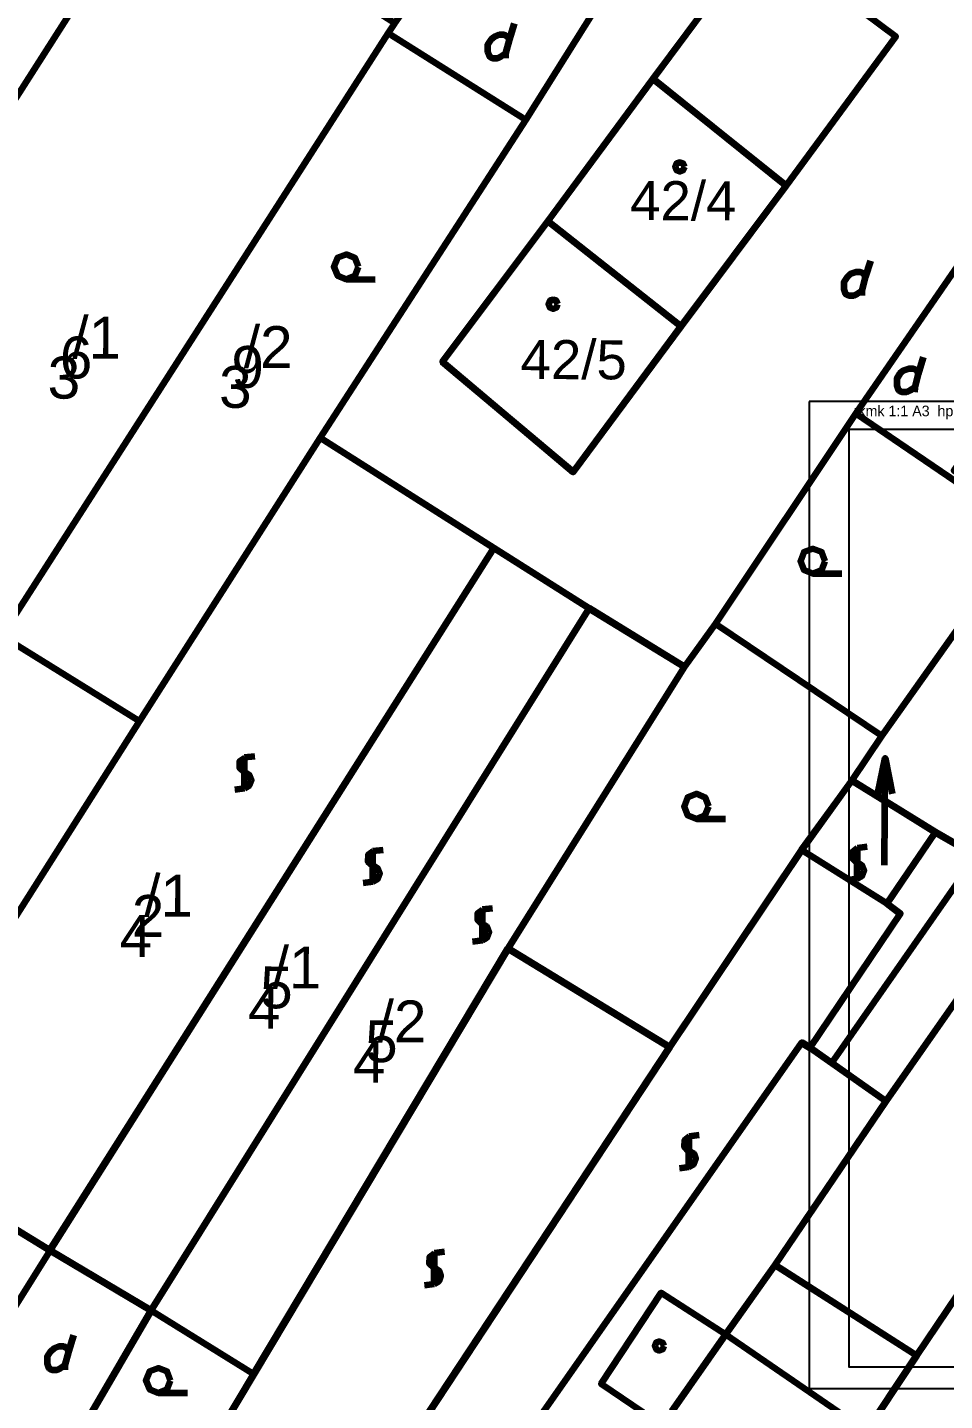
# Model space of a CAD drawing. Header units: millimetres. Extents: x 465413 to 948826, y 2516576 to 3795663.
# Drawn here: x 545896 to 614838, y 3330562 to 3433833 of the extents above; entities that cross this region are included whole.
import ezdxf

# ---------------------------------------------------------------- set-up
doc = ezdxf.new("R2010")
doc.units = ezdxf.units.MM
for name, color, linetype in [('MUR_POH', 64, 'Continuous'), ('POP', 7, 'Continuous'), ('RAM_100', 160, 'Continuous')]:
    doc.layers.add(name, color=color, linetype=linetype)
doc.layers.add('P', color=250, linetype='Continuous', lineweight=100)
doc.layers.add('Text', color=250, linetype='Continuous', lineweight=100)

# ---------------------------------------------------------------- blocks, each defined once
blk = doc.blocks.new('Z_RAM_A_3_hp 1220')
at = {"layer": 'POP', "linetype": 'Continuous'}
blk.add_lwpolyline([(-288.5, -408), (-6.5, -408), (-6.5, -13), (-288.5, -13)], close=True, dxfattribs=at)
at = {"layer": 'RAM_100', "linetype": 'Continuous'}
for p, q in [((-147.5, 0), (-151.4, -5.38)), ((-147.5, -13), (-147.5, 0)), ((-147.5, 0), (-143.6, -5.38))]:
    blk.add_line(p, q, dxfattribs=at)
for points in [[(-297, -420), (0, -420), (0, 0), (-297, 0)], [(-288.5, -13), (-288.5, -408), (-6.5, -408), (-6.5, -13)]]:
    blk.add_lwpolyline(points, close=True, dxfattribs=at)
blk.add_text('rkmk 1:1 A3  hp1220c/aug 2008', height=3.2, rotation=90, dxfattribs=at).set_placement((-292.52, -406.58))

msp = doc.modelspace()

# ---------------------------------------------------------------- linework, layer by layer
at = {"layer": 'P', "color": 2, "linetype": 'Continuous'}
for p, q in [((592911.5, 3429965.8), (600960.5, 3440800)), ((600960.5, 3440800), (592911.5, 3429965.8)), ((600960.5, 3440800), (611166.7, 3433142.7)), ((611166.7, 3433142.7), (600960.5, 3440800)), ((611166.7, 3433142.7), (602930.9, 3421939)), ((602930.9, 3421939), (611166.7, 3433142.7)), ((585011.2, 3419260.6), (592911.5, 3429965.8)), ((592911.5, 3429965.8), (585011.2, 3419260.6)), ((592911.5, 3429965.8), (602930.9, 3421939)), ((602930.9, 3421939), (592911.5, 3429965.8)), ((602930.9, 3421939), (595012.7, 3411363.6)), ((595012.7, 3411363.6), (602930.9, 3421939)), ((577074.5, 3408685.2), (585011.2, 3419260.6)), ((585011.2, 3419260.6), (577074.5, 3408685.2)), ((585011.2, 3419260.6), (595012.7, 3411363.6)), ((595012.7, 3411363.6), (585011.2, 3419260.6)), ((608168.4, 3404804.1), (616594, 3417006.9)), ((616594, 3417006.9), (608168.4, 3404804.1)), ((595012.7, 3411363.6), (586907.6, 3400400)), ((586907.6, 3400400), (595012.7, 3411363.6)), ((586907.6, 3400400), (577074.5, 3408685.2)), ((577074.5, 3408685.2), (586907.6, 3400400)), ((597615.4, 3388981.2), (608168.4, 3404804.1)), ((608168.4, 3404804.1), (597615.4, 3388981.2)), ((621073.3, 3396005), (608168.4, 3404804.1)), ((608168.4, 3404804.1), (621073.3, 3396005)), ((580955.8, 3394686.1), (567882, 3402985.9)), ((567882, 3402985.9), (580955.8, 3394686.1)), ((610114.5, 3380554.3), (621073.3, 3396005)), ((621073.3, 3396005), (610114.5, 3380554.3)), ((547550.4, 3341873.4), (580955.8, 3394686.1)), ((580955.8, 3394686.1), (547550.4, 3341873.4)), ((580955.8, 3394686.1), (588120.6, 3390153.7)), ((588120.6, 3390153.7), (580955.8, 3394686.1)), ((555159.7, 3337339), (588120.6, 3390153.7)), ((588120.6, 3390153.7), (555159.7, 3337339)), ((595285.9, 3385732.4), (597615.4, 3388981.2)), ((597615.4, 3388981.2), (595285.9, 3385732.4)), ((597615.4, 3388981.2), (610114.5, 3380554.3)), ((610114.5, 3380554.3), (597615.4, 3388981.2)), ((582005.1, 3364569.9), (595285.9, 3385732.4)), ((595285.9, 3385732.4), (582005.1, 3364569.9)), ((610121, 3380550), (607858.5, 3377194.2)), ((607858.6, 3377194.1), (610114.5, 3380554.3)), ((610114.5, 3380554.3), (607858.6, 3377194.1)), ((607858.5, 3377194.2), (604065.5, 3371977.8)), ((604075.7, 3371970.4), (607858.6, 3377194.1)), ((607858.6, 3377194.1), (604075.7, 3371970.4)), ((614137.3, 3373295.4), (607858.5, 3377194.2)), ((607858.5, 3377194.2), (614137.3, 3373295.4)), ((607858.5, 3377194.2), (614129.7, 3373283.2)), ((610502, 3367941.4), (614137.3, 3373295.4)), ((614137.3, 3373295.4), (610502, 3367941.4)), ((614137.3, 3373295.4), (621562.5, 3369021.1)), ((621562.5, 3369021.1), (614137.3, 3373295.4)), ((594156.9, 3357144.6), (604075.7, 3371970.4)), ((604075.7, 3371970.4), (594156.9, 3357144.6)), ((610502, 3367941.4), (604075.7, 3371970.4)), ((604075.7, 3371970.4), (610502, 3367941.4)), ((617212.8, 3371525), (606334.2, 3355932.1)), ((610434.9, 3353071.2), (621562.5, 3369021.1)), ((621562.5, 3369021.1), (610434.9, 3353071.2)), ((611498.6, 3367177.6), (610502, 3367941.4)), ((610502, 3367941.4), (611498.6, 3367177.6)), ((604712.2, 3357097), (611498.6, 3367177.6)), ((611498.6, 3367177.6), (604712.2, 3357097)), ((562878.8, 3332544.8), (582005.1, 3364569.9)), ((582005.1, 3364569.9), (562878.8, 3332544.8)), ((594156.9, 3357144.6), (582005.1, 3364569.9)), ((582005.1, 3364569.9), (594156.9, 3357144.6)), ((612719, 3333949.6), (631959, 3362474.1)), ((631959, 3362474.1), (612719, 3333949.6)), ((574112.9, 3314642.1), (604084.3, 3357470.3)), ((604084.3, 3357470.3), (574112.9, 3314642.1)), ((574113, 3314642.1), (604084.4, 3357470.2)), ((604084.4, 3357470.2), (574113, 3314642.1)), ((604084.3, 3357470.3), (604712.2, 3357097)), ((604712.2, 3357097), (604084.3, 3357470.3)), ((568312.8, 3317909), (594156.9, 3357144.6)), ((594156.9, 3357144.6), (568312.8, 3317909)), ((610434.9, 3353071.2), (604712.2, 3357097)), ((604712.2, 3357097), (610434.9, 3353071.2)), ((602082.8, 3340738.4), (610434.9, 3353071.2)), ((610434.9, 3353071.2), (602082.8, 3340738.4)), ((598355.5, 3335514.4), (602082.8, 3340738.4)), ((602082.8, 3340738.4), (598355.5, 3335514.4)), ((602082.8, 3340738.4), (612719, 3333949.6)), ((612719, 3333949.6), (602082.8, 3340738.4)), ((594348.1, 3329791.7), (598355.5, 3335514.4)), ((598355.5, 3335514.4), (594348.1, 3329791.7)), ((602911.2, 3319123.3), (612719, 3333949.6)), ((612719, 3333949.6), (602911.2, 3319123.3))]:
    msp.add_line(p, q, dxfattribs=at)
at = {"layer": 'P', "color": 252, "linetype": 'Continuous'}
for points in [[(583352.7, 3426876.9), (573013.2, 3433414.8), (573518.7, 3434157.2), (577169.5, 3439390.5), (585894.7, 3452103.2), (589715, 3457819.8), (598265.3, 3450675), (583352.7, 3426876.9)], [(588133.2, 3390137.3), (580968, 3394670.7), (567899.9, 3402969.3), (583352.7, 3426876.9), (598265.3, 3450675), (624508.6, 3428456.7), (616588.9, 3417006.3), (608182.1, 3404794.7), (597620.2, 3388981.5), (595299, 3385734.1), (588133.2, 3390137.3)], [(537714.8, 3417070.8), (555828.9, 3445471.3), (573518.7, 3434157.2), (573013.2, 3433414.8), (543978.9, 3388067.3), (532342.8, 3369020.1), (520701.5, 3375805.4), (513590, 3379836.1), (537714.8, 3417070.8)], [(595032.3, 3411344.2), (602929.9, 3421920.1), (611165.1, 3433145.9), (600960.5, 3440800), (592931.6, 3429964.1), (585014.9, 3419258.1), (577098.8, 3408682.3), (586928.5, 3400378.4), (595032.3, 3411344.2)], [(592931.6, 3429964.1), (600960.5, 3440800), (611165.1, 3433145.9), (602929.9, 3421920.1), (592931.6, 3429964.1)], [(582130.5, 3432893.4), (582507.9, 3434138.8)], [(573013.2, 3433414.8), (583352.7, 3426876.9), (567899.9, 3402969.3), (554318.9, 3381659.6), (543978.9, 3388067.3), (573013.2, 3433414.8)], [(581864.3, 3431517.2), (581865.8, 3431889.5), (582130.5, 3432893.4), (582001.3, 3433135.8), (581741.2, 3433267.2), (581369, 3433268.7), (580996.3, 3433140), (580734.7, 3432899.1), (580491.2, 3432527.9), (580489.2, 3432025.4), (580617.9, 3431652.7), (580859.3, 3431521.4), (581231.5, 3431519.8), (581492.6, 3431649), (581865.8, 3431889.5)], [(602929.9, 3421920.1), (595032.3, 3411344.2), (585014.9, 3419258.1), (592931.6, 3429964.1), (602929.9, 3421920.1)], [(608182.1, 3404794.7), (616588.9, 3417006.3), (624508.6, 3428456.7), (636082.2, 3418805.6), (625275.8, 3402360.6), (622101.5, 3404365.1), (620790.6, 3402379.1), (618174.1, 3404251), (615534.5, 3400521.1), (621380.5, 3396495.5), (621080.7, 3396012.9), (608182.1, 3404794.7)], [(595305.2, 3423347.3), (595194.5, 3423589.7), (594952.9, 3423683.8), (594692, 3423591.8), (594597.9, 3423350.3), (594689.9, 3423089.3), (594950.1, 3422995.2), (595192.4, 3423087.3), (595305.2, 3423347.3)], [(595032.3, 3411344.2), (586928.5, 3400378.4), (577098.8, 3408682.3), (585014.9, 3419258.1), (595032.3, 3411344.2)], [(642132.9, 3356079.5), (631979, 3362486.4), (621583.6, 3369024.5), (614156.8, 3373298.5), (607863.6, 3377195.6), (610129.4, 3380554.9), (621080.7, 3396012.9), (621380.5, 3396495.5), (625275.8, 3402360.6), (636082.2, 3418805.6), (667894.9, 3393177.1), (642132.9, 3356079.5)], [(570781.8, 3415817.8), (570542.6, 3416488.8), (569873.7, 3416752.1), (569202.6, 3416494.3), (568939.3, 3415825.4), (569197.1, 3415173), (569866, 3414891), (570537.1, 3415167.4), (570781.8, 3415817.8)], [(608894.4, 3415046.6), (609290.3, 3416291.9)], [(608646.7, 3413670.4), (608648.3, 3414042.6), (608894.4, 3415046.6), (608765.2, 3415307.7), (608523.7, 3415420.3), (608151.5, 3415421.9), (607778.8, 3415311.7), (607517.2, 3415052.2), (607273.7, 3414681), (607271.6, 3414178.5), (607381.7, 3413805.8), (607641.8, 3413674.5), (608014, 3413673), (608275.1, 3413802.2), (608648.3, 3414042.6)], [(569866, 3414891), (572043.5, 3414882.1)], [(585770.9, 3413020.2), (585660.2, 3413262.6), (585418.6, 3413356.6), (585176.3, 3413264.6), (585063.7, 3413023.1), (585174.2, 3412762.1), (585415.8, 3412668), (585658.1, 3412760.1), (585770.9, 3413020.2)], [(612884.5, 3407790.4), (613261.8, 3409035.7)], [(612618.2, 3406414.2), (612619.8, 3406786.4), (612884.5, 3407790.4), (612755.2, 3408032.8), (612495.2, 3408164.2), (612123, 3408165.7), (611750.2, 3408037), (611488.7, 3407796.1), (611245.2, 3407424.9), (611243.1, 3406922.4), (611371.9, 3406549.6), (611613.3, 3406418.4), (612004.1, 3406416.8), (612246.6, 3406546), (612619.8, 3406786.4)], [(621080.7, 3396012.9), (610129.4, 3380554.9), (597620.2, 3388981.5), (608182.1, 3404794.7), (621080.7, 3396012.9)], [(580968, 3394670.7), (547603.7, 3341859.3), (534274.5, 3350028.7), (554318.9, 3381659.6), (567899.9, 3402969.3), (580968, 3394670.7)], [(588133.2, 3390137.3), (555197, 3337324.1), (547603.7, 3341859.3), (580968, 3394670.7), (588133.2, 3390137.3)], [(605865.8, 3393693.4), (605608, 3394364.4), (604939.1, 3394627.7), (604268, 3394370), (604004.7, 3393701), (604262.6, 3393048.6), (604931.4, 3392766.7), (605602.5, 3393043.1), (605865.8, 3393693.4)], [(604931.4, 3392766.7), (607127.5, 3392757.6)], [(562919.6, 3332546.4), (555197, 3337324.1), (588133.2, 3390137.3), (595299, 3385734.1), (582035, 3364553.4), (562919.6, 3332546.4)], [(594176.2, 3357151.9), (582035, 3364553.4), (595299, 3385734.1), (597620.2, 3388981.5), (610129.4, 3380554.9), (607863.6, 3377195.6), (604101.2, 3371962.7), (594176.2, 3357151.9)], [(543978.9, 3388067.3), (554318.9, 3381659.6), (534274.5, 3350028.7), (532064, 3346538.9), (522485, 3352440.9), (532342.8, 3369020.1), (543978.9, 3388067.3)], [(562207.5, 3376509), (562217.7, 3379002.9)], [(562236, 3378909.8), (561844, 3378632.2), (561842, 3378148.3), (562175.7, 3377830.6)], [(562980.8, 3378999.7), (562217.4, 3378928.5)], [(609813.7, 3376201.2), (610364.5, 3378878.9)], [(610331.3, 3370839), (610364.5, 3378878.9), (610893.1, 3376196.7)], [(562207.9, 3376620.7), (562581.1, 3376842.5), (562731.6, 3377232.7), (562584.2, 3377605.5), (562231.5, 3377830.3)], [(604101.2, 3371962.7), (607863.6, 3377195.6), (614156.8, 3373298.5), (610524.1, 3367934.8), (604101.2, 3371962.7)], [(561481.6, 3376512), (562207.9, 3376620.7)], [(597116.8, 3375229.9), (596859.1, 3375900.9), (596190.2, 3376182.9), (595519.1, 3375906.5), (595255.8, 3375237.5), (595513.6, 3374585.1), (596182.5, 3374321.8), (596853.6, 3374579.6), (597116.8, 3375229.9)], [(596182.5, 3374321.8), (598378.6, 3374312.7)], [(610462.9, 3353083.3), (604747.2, 3357108.3), (611526, 3367186.3), (610524.1, 3367934.8), (614156.8, 3373298.5), (621583.6, 3369024.5), (610462.9, 3353083.3)], [(604116, 3357483.1), (574142.8, 3314633.4), (573585.5, 3314896.2), (568349.6, 3317914.2), (594176.2, 3357151.9), (604101.2, 3371962.7), (610524.1, 3367934.8), (611526, 3367186.3), (604747.2, 3357108.3), (604116, 3357483.1)], [(571884.8, 3371872.2), (571511.4, 3371594.5), (571490.8, 3371110.7), (571824.5, 3370793)], [(571856.4, 3369490.1), (571866.6, 3371965.3)], [(572629.6, 3371962.2), (571866.3, 3371890.9)], [(608289.3, 3372094.4), (607915.9, 3371816.7), (607895.4, 3371351.5), (608247.6, 3371015.1)], [(608279.4, 3369712.2), (608289.7, 3372206)], [(609034.2, 3372203), (608289.3, 3372113)], [(571856.8, 3369601.7), (572229.9, 3369804.9), (572380.4, 3370195.1), (572233, 3370568), (571880.4, 3370792.7)], [(608279.9, 3369823.8), (608634.4, 3370027.1), (608784.9, 3370417.3), (608637.6, 3370808.7), (608284.8, 3371014.9)], [(607535, 3369715.2), (608279.9, 3369823.8)], [(571130.5, 3369493), (571856.8, 3369601.7)], [(612747.7, 3333960.2), (602111.5, 3340759.9), (610462.9, 3353083.3), (621583.6, 3369024.5), (631979, 3362486.4), (612747.7, 3333960.2)], [(580111.4, 3367464.6), (579738, 3367187), (579717.5, 3366721.8), (580051.1, 3366385.4)], [(580101.6, 3365082.4), (580111.9, 3367576.3)], [(580856.3, 3367573.2), (580111.5, 3367483.2)], [(580102, 3365194.1), (580456.5, 3365397.4), (580607, 3365787.6), (580459.7, 3366179), (580107, 3366385.2)], [(558384.4, 3324953.1), (562919.6, 3332546.4), (582035, 3364553.4), (594176.2, 3357151.9), (568349.6, 3317914.2), (561696.4, 3306700.4), (557257.7, 3308970.7), (554382.9, 3306860.9), (549463.3, 3309877.5), (558384.4, 3324953.1)], [(579357.2, 3365085.5), (580102, 3365194.1)], [(642132.9, 3356079.5), (623984.1, 3328293.3), (613235.6, 3312350.6), (602953, 3319148.8), (612747.7, 3333960.2), (631979, 3362486.4), (642132.9, 3356079.5)], [(602111.5, 3340759.9), (598386.3, 3335526.9), (594379.8, 3329792.5), (593686.6, 3328660.1), (580806.6, 3310362.5), (574142.8, 3314633.4), (604116, 3357483.1), (604747.2, 3357108.3), (610462.9, 3353083.3), (602111.5, 3340759.9)], [(595655.9, 3350408.5), (595282.6, 3350130.9), (595262, 3349665.7), (595595.6, 3349329.3)], [(595627.5, 3348026.4), (595637.8, 3350520.3)], [(596400.8, 3350517.1), (595637.4, 3350427.2)], [(539173.2, 3328400.9), (525713.7, 3336570.9), (532064, 3346538.9), (534274.5, 3350028.7), (547603.7, 3341859.3), (539173.2, 3328400.9)], [(595628, 3348138.1), (596001, 3348341.2), (596151.5, 3348731.5), (596004.2, 3349122.9), (595651.5, 3349329.1)], [(594901.7, 3348029.4), (595628, 3348138.1)], [(539361.7, 3310924.2), (537263.4, 3307545.6), (528044, 3292359.6), (524848, 3293601.1), (519576, 3296879.8), (520251.1, 3298124), (525909.2, 3307220.2), (536662.9, 3324409.8), (539173.2, 3328400.9), (547603.7, 3341859.3), (555197, 3337324.1), (550604.9, 3329470.5), (543802.8, 3318257.3), (541609.9, 3314525.5), (539361.7, 3310924.2)], [(576506, 3341628.5), (576114, 3341350.9), (576093.4, 3340867.1), (576445.7, 3340549.3)], [(576477.6, 3339246.4), (576487.9, 3341740.2)], [(577250.9, 3341737.1), (576487.5, 3341647.2)], [(569713.2, 3269444.9), (563605.6, 3273211), (558630.8, 3276358.2), (577791.8, 3305889.7), (580806.6, 3310362.5), (593686.6, 3328660.1), (594379.8, 3329792.5), (598386.3, 3335526.9), (602111.5, 3340759.9), (612747.7, 3333960.2), (592334.1, 3303075.3), (587559.1, 3295985.4), (571285.8, 3271690.4), (569713.2, 3269444.9)], [(576478, 3339339.4), (576851.1, 3339561.2), (576983, 3339951.5), (576854.2, 3340324.3), (576501.6, 3340549.1)], [(575751.8, 3339249.4), (576478, 3339339.4)], [(562919.6, 3332546.4), (558384.4, 3324953.1), (550604.9, 3329470.5), (555197, 3337324.1), (562919.6, 3332546.4)], [(548739.2, 3332865.4), (548740.7, 3333237.6), (549005.4, 3334241.5), (548876.1, 3334484), (548634.7, 3334615.3), (548243.9, 3334616.9), (547889.7, 3334488.1), (547628.2, 3334247.2), (547366.1, 3333876.1), (547364, 3333373.6), (547492.8, 3333000.8), (547734.2, 3332869.5), (548125, 3332867.9), (548367.5, 3332997.2), (548740.7, 3333237.6)], [(549005.4, 3334241.5), (549382.8, 3335486.9)], [(593767.2, 3334671.2), (593656.5, 3334913.6), (593396.3, 3335007.7), (593154, 3334915.7), (593059.9, 3334674.1), (593152, 3334431.8), (593393.5, 3334319.1), (593654.5, 3334429.7), (593767.2, 3334671.2)], [(556645.7, 3332069.7), (556406.5, 3332740.7), (555737.6, 3333004), (555066.5, 3332746.3), (554803.2, 3332077.3), (555061, 3331424.9), (555729.9, 3331143), (556401, 3331419.4), (556645.7, 3332069.7)], [(555729.9, 3331143), (557926, 3331133.9)]]:
    msp.add_lwpolyline(points, dxfattribs=at)
at = {"layer": 'P', "color": 2, "linetype": 'Continuous', "flags": 128}
for points in [[(595285.9, 3385732.4), (588120.6, 3390153.7)], [(642115.3, 3356057.8), (623934.2, 3328269.3), (613195.5, 3312336.1), (602911.2, 3319123.3), (612719, 3333949.6), (631959, 3362474.1), (642115.3, 3356057.8)]]:
    msp.add_lwpolyline(points, dxfattribs=at)
at = {"layer": 'P', "color": 1, "linetype": 'Continuous'}
for points in [[(598386.3, 3335526.9), (593541.7, 3338673.5), (589028.2, 3331824.6), (593686.6, 3328660.1)], [(598386.3, 3335526.9), (607183.1, 3329497.8), (603548.9, 3323761.9), (594379.8, 3329792.5)]]:
    msp.add_lwpolyline(points, dxfattribs=at)
at = {"layer": 'P', "color": 252, "linetype": 'Continuous', "flags": 128}
msp.add_lwpolyline([(613257.6, 3334480), (613133.3, 3334563.8)], dxfattribs=at)

# ---------------------------------------------------------------- block references
at = {"layer": 'MUR_POH', "ltscale": 0.3, "xscale": 250, "yscale": 250, "zscale": 250, "rotation": 270.0000000000635}
msp.add_blockref('Z_RAM_A_3_hp 1220', (709653.8, 3331460.1), dxfattribs=at)

# ---------------------------------------------------------------- texts
at = {"layer": 'Text', "color": 252, "linetype": 'Continuous', "attachment_point": 4, "rotation": 359.763851}
for s, insert, char_height, width in [('{\\fArialMT|b0|i0|c1|p15;42/4}', (591200.2, 3420795.9), 2940.548, 11966.915), ('{\\fArialMT|b0|i0|c1|p15;/1}', (549263.8, 3410490.6), 3145.27, 6402.207), ('{\\fArialMT|b0|i0|c1|p15;/2}', (562158.5, 3409786.1), 3145.27, 6402.207), ('{\\fArialMT|b0|i0|c1|p15;6}', (548327.1, 3408987), 3145.27, 3201.103), ('{\\fArialMT|b0|i0|c1|p15;42/5}', (582962, 3408844.2), 2940.548, 11985.526), ('{\\fArialMT|b0|i0|c1|p15;3}', (547408.9, 3407483.3), 3163.881, 3201.103), ('{\\fArialMT|b0|i0|c1|p15;9}', (561221.7, 3408282.5), 3145.27, 3201.103), ('{\\fArialMT|b0|i0|c1|p15;3}', (560303.6, 3406778.7), 3145.27, 3201.103), ('{\\fArialMT|b0|i0|c1|p15;/1}', (554674.2, 3368518.6), 3145.27, 6402.207), ('{\\fArialMT|b0|i0|c1|p15;2}', (553737.4, 3367015), 3145.27, 3201.103), ('{\\fArialMT|b0|i0|c1|p15;4}', (552819.3, 3365511.3), 3145.27, 3201.103), ('{\\fArialMT|b0|i0|c1|p15;/1}', (564329.8, 3363118.8), 3145.27, 6402.207), ('{\\fArialMT|b0|i0|c1|p15;5}', (563393, 3361615.2), 3145.27, 3219.714), ('{\\fArialMT|b0|i0|c1|p15;4}', (562474.9, 3360111.4), 3145.27, 3201.103), ('{\\fArialMT|b0|i0|c1|p15;/2}', (572222.9, 3359066.3), 3145.27, 6402.207), ('{\\fArialMT|b0|i0|c1|p15;5}', (571286.1, 3357562.6), 3145.27, 3201.103), ('{\\fArialMT|b0|i0|c1|p15;4}', (570367.9, 3356040.3), 3145.27, 3201.103)]:
    msp.add_mtext(s, dxfattribs=dict(at, insert=insert, char_height=char_height, width=width))

doc.saveas('drawing.dxf')
